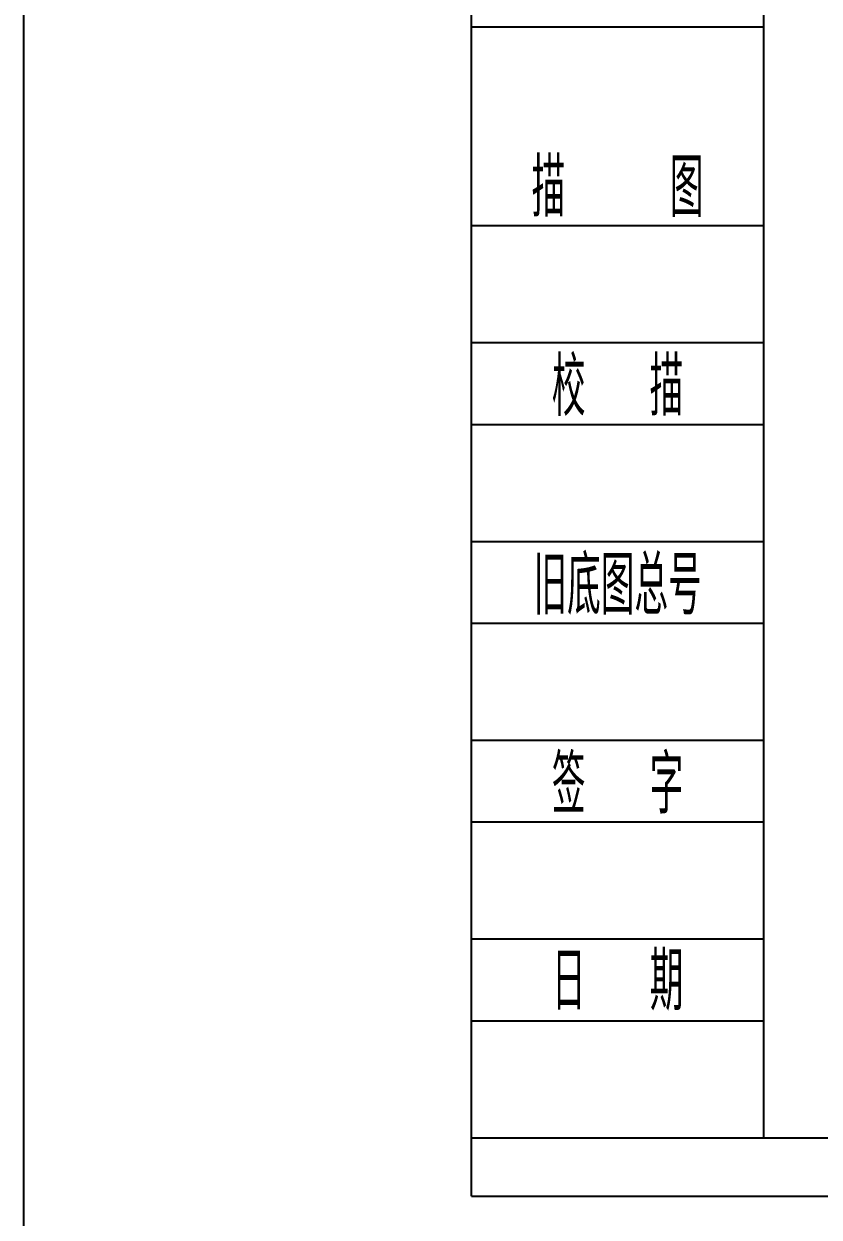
# Model space of a CAD drawing. Header units: millimetres. Extents: x 10779125 to 11142123, y -372083 to -144871.
# Drawn here: x 11039723 to 11045770, y -346507 to -337438 of the extents above; entities that cross this region are included whole.
import ezdxf
from ezdxf.enums import TextEntityAlignment as Align

# ---------------------------------------------------------------- set-up
doc = ezdxf.new("R2010")
doc.units = ezdxf.units.MM
doc.header["$LTSCALE"] = 1000
doc.header["$MEASUREMENT"] = 0
doc.layers.get('0').update_dxf_attribs({"color": 255, "linetype": 'CONTINUOUS'})
for name, color, linetype in [('2细线层', 4, 'CONTINUOUS'), ('6文字层', 3, 'CONTINUOUS'), ('图框层', 7, 'CONTINUOUS')]:
    doc.layers.add(name, color=color, linetype=linetype)
doc.styles.add('TH_GBDIM', font='romans.shx', dxfattribs={"width": 0.8, "bigfont": 'gbcbig.shx'})

msp = doc.modelspace()

# ---------------------------------------------------------------- linework, layer by layer
at = {"color": 1}
msp.add_lwpolyline([(11039722.6, -281918.3), (11142123.3, -281918.3), (11142123.3, -353351.9), (11039722.6, -353351.9)], close=True, dxfattribs=at)
at = {"layer": '2细线层', "lineweight": -3}
for p, q in [((11043126.6, -346348.1, -89.1), (11043126.6, -319951.8, -89.1)), ((11043126.6, -337460.5, -89.1), (11045348.5, -337460.5, -89.1)), ((11043126.6, -338971.4, -89.1), (11045348.5, -338971.4, -89.1)), ((11043126.6, -339860.1, -89.1), (11045348.5, -339860.1, -89.1)), ((11043126.6, -340482.3, -89.1), (11045348.5, -340482.3, -89.1)), ((11043126.6, -341371, -89.1), (11045348.5, -341371, -89.1)), ((11043126.6, -341993.2, -89.1), (11045348.5, -341993.2, -89.1)), ((11043126.6, -342881.9, -89.1), (11045348.5, -342881.9, -89.1)), ((11043126.6, -343504.1, -89.1), (11045348.5, -343504.1, -89.1)), ((11043126.6, -344392.8, -89.1), (11045348.5, -344392.8, -89.1)), ((11043126.6, -345015, -89.1), (11045348.5, -345015, -89.1)), ((11043126.6, -345903.7, -89.1), (11045348.5, -345903.7, -89.1)), ((11043126.6, -346348.1, -89.1), (11043126.6, -345903.7, -89.1)), ((11043126.6, -346348.1, -89.1), (11080454.8, -346348.1, -89.1))]:
    msp.add_line(p, q, dxfattribs=at)
at = {"layer": '图框层', "lineweight": -3}
for q in [(11045348.5, -320396.2, -89.1), (11080010.4, -345903.7, -89.1)]:
    msp.add_line((11045348.5, -345903.7, -89.1), q, dxfattribs=at)

# ---------------------------------------------------------------- texts
at = {"layer": '6文字层', "color": 3, "lineweight": -3, "style": 'TH_GBDIM', "width": 0.8}
for s, p in [('描   图', (11044237.6, -338660.3, -89.1)), ('校  描', (11044237.6, -340171.2, -89.1)), ('旧底图总号', (11044237.6, -341682.1, -89.1)), ('签  字', (11044237.6, -343193, -89.1)), ('日  期', (11044238.1, -344695, -89.1))]:
    msp.add_text(s, height=444.38, dxfattribs=at).set_placement(p, align=Align.MIDDLE)

doc.saveas('drawing.dxf')
